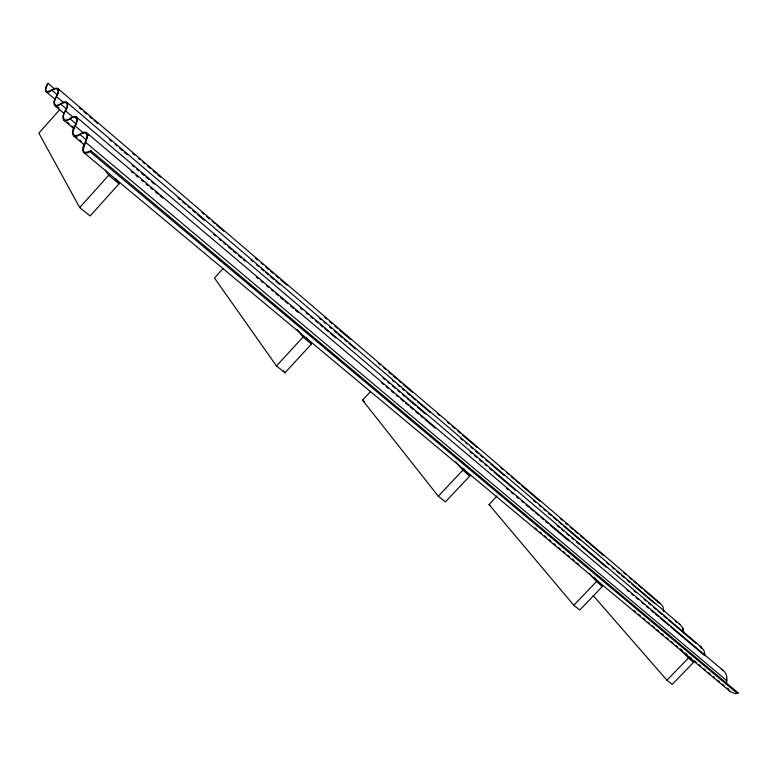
<?xml version="1.0" encoding="UTF-8"?>
<svg xmlns="http://www.w3.org/2000/svg" width="777" height="777" viewBox="0 0 777 777"><rect width="100%" height="100%" fill="white"/><g stroke="black" fill="none" stroke-linecap="round" stroke-linejoin="round"><path stroke-width="1.17" d="M726.388 683.643C727.534 678.913 727.233 673.29 722.843 670.211L86.402 132.546C81.857 130.031 76.195 139.909 73.087 133.615C71.96 127.768 79.186 123.281 76.816 117.473C72.737 113.627 68.881 121.892 64.452 119.716C60.82 114.763 67.735 109.907 67.677 104.759C66.55 97.747 59.916 105.662 56.187 105.41C51.253 102.175 57.809 96.125 58.45 92.094C60.014 79.613 39.132 103.069 48.019 83.275L54.477 88.792M704.924 655.399L704.108 650.757L701 646.852L76.156 116.803M704.448 655.467L704.457 654.04M683.381 632.837L683.41 631.458M683.847 632.76L683.1 628.282L680.137 624.543L66.579 102.078M663.704 611.13L663.024 606.818L660.197 603.234L57.595 88.277M663.257 611.217L663.296 609.877M726.213 680.594L726.514 679.185M48.019 83.275C46.202 85.48 44.172 89.442 46.387 91.948L55.633 99.796M59.79 109.606L38.85 133.12L79.701 207.566L90.132 215.967L119.027 183.819L115.734 178.749M84.003 152.719L87.597 152.982L90.919 150.757L738.15 692.899L735.013 693.676L730.254 691.559L84.003 152.719C79.477 146.863 88.277 141.132 86.975 134.877C83.79 128.661 78.195 138.578 73.63 135.965C69.406 130.361 77.836 124.961 76.67 119.007C73.572 113.17 68.337 122.717 63.947 120.328C59.994 114.957 68.094 109.848 67.045 104.157C64.025 98.689 59.11 107.877 54.885 105.682C51.185 100.534 58.955 95.697 58.022 90.249C55.08 85.111 50.456 93.959 46.387 91.948M79.701 207.566L108.722 175.233L105.468 170.153M223.252 268.376L214.471 278.011L276.466 365.938L284.974 372.785L311.451 344.075L306.245 337.383M276.466 365.938L303.049 337.072L297.164 329.487M463.529 468.55L469.813 475.961L445.386 501.893L438.315 496.212L362.529 400.165L370.512 391.569M438.315 496.212L462.839 470.153L455.817 461.849M594.386 577.369L602.428 586.402L579.759 610.052L573.795 605.254L489.034 504.535L497.105 495.998M573.795 605.254L596.542 581.507L589.325 573.387M666.919 680.205L688.422 658.022L693.608 662.344L672.183 684.44L666.919 680.205L593.239 595.629M90.919 150.757C74.077 157.945 91.414 137.597 86.402 132.546M736.722 693.191L738.15 692.899M657.595 601.903L658.935 602.437M678.816 623.708L680.137 624.543M699.63 645.969L701 646.852M721.415 669.279L722.843 670.211M362.529 400.165L364.394 401.709M489.034 504.535L490.637 505.866M535.12 528.001L536.975 529.545M539.772 531.876L541.637 533.43M544.424 535.761L546.289 537.315M549.077 539.646L550.942 541.2M553.739 543.531L555.594 545.085M558.391 547.416L560.256 548.97M563.043 551.301L564.908 552.855M567.696 555.176L569.56 556.73M572.358 559.061L574.213 560.615M577.01 562.946L578.875 564.5M633.799 610.324L635.654 611.878M638.451 614.209L640.316 615.763M643.103 618.094L644.968 619.648M647.756 621.979L649.621 623.533M652.418 625.864L654.273 627.418M657.07 629.749L658.935 631.303M661.722 633.624L663.587 635.178M666.375 637.509L668.239 639.063M671.037 641.394L672.892 642.948M675.689 645.279L677.554 646.833M680.341 649.164L682.206 650.718M684.993 653.049L686.858 654.603M689.655 656.934L691.511 658.478M694.308 660.809L696.173 662.363M698.96 664.694L700.825 666.248M703.612 668.579L705.477 670.133M708.274 672.464L710.129 674.018M712.927 676.349L714.782 677.903M717.579 680.234L719.444 681.788M722.231 684.11L724.096 685.664M726.893 687.995L728.748 689.549M108.722 175.233L119.027 183.819M303.049 337.072L311.451 344.075M462.839 470.153L469.813 475.961M596.542 581.507L602.428 586.402M90.035 151.748L737.519 693.54M85.489 142.21L726.699 680.584M74.155 135.334L76.942 137.675M79.74 140.015L81.595 141.569M73.63 135.965L83.867 144.541M67.24 122.057L69.095 123.621M71.873 125.961L74.66 128.302M63.947 120.328L74.155 128.914M79.992 134.508L86.49 139.977M55.371 105.089L59.081 108.226M54.885 105.682L64.151 113.51M70.027 118.803L76.515 124.281M85.878 133.188L88.656 135.538M131.284 171.523L133.129 173.086M135.917 175.437L137.772 177.001M141.472 180.128L143.327 181.692M146.105 184.042L147.96 185.606M150.738 187.947L152.593 189.52M155.371 191.861L158.158 194.211M160.004 195.775L162.791 198.125M256.381 277.136L258.236 278.7M261.014 281.051L262.869 282.614M266.569 285.742L268.424 287.305M271.202 289.656L273.057 291.22M275.835 293.57L278.622 295.911M280.478 297.474L283.255 299.825M285.11 301.389L287.888 303.739M290.666 306.08L293.444 308.43M295.299 309.994L298.077 312.344M381.478 382.75L383.333 384.314M386.111 386.664L387.966 388.228M391.676 391.355L393.521 392.919M396.309 395.27L398.164 396.833M400.942 399.184L403.719 401.534M405.575 403.098L408.352 405.439M410.207 407.002L412.985 409.353M415.763 411.703L418.55 414.044M420.396 415.608L423.183 417.958M425.029 419.522L435.227 428.127M506.575 488.374L508.43 489.937M511.208 492.278L513.063 493.842M516.773 496.979L518.628 498.543M521.406 500.883L523.261 502.447M526.039 504.797L528.816 507.148M530.672 508.712L533.449 511.052M535.304 512.626L539.015 515.753M540.87 517.317L543.647 519.667M545.503 521.231L548.28 523.572M550.135 525.135L568.667 540.782M627.049 590.073L628.894 591.637M631.682 593.987L633.527 595.551M636.314 597.901L638.17 599.465M641.87 602.593L643.725 604.156M646.503 606.507L648.358 608.07M651.136 610.411L653.923 612.762M655.769 614.325L658.556 616.676M660.401 618.239L668.744 625.281M670.6 626.845L704.885 655.788M75.165 125.981L83.508 133.013M60.703 104.108L66.259 108.819M75.641 117.414L77.496 118.988M132.129 165.307L133.974 166.87M136.752 169.231L138.607 170.794M141.385 173.154L144.163 175.505M146.018 177.078L148.795 179.429M151.573 181.789L154.351 184.139M213.607 234.382L215.462 235.955M219.163 239.093L221.018 240.666M223.795 243.016L225.641 244.59M228.419 246.94L231.196 249.3M233.051 250.864L235.829 253.224M238.607 255.575L241.385 257.935M243.24 259.499L245.085 261.072M300.641 308.168L302.496 309.741M306.206 312.878L308.051 314.452M310.829 316.802L312.684 318.376M315.462 320.726L318.24 323.086M320.095 324.65L322.873 327.01M324.718 328.584L328.428 331.721M330.274 333.284L335.829 337.995M383.051 378.03L384.906 379.603M387.684 381.954L389.539 383.527M392.317 385.887L395.095 388.238M397.873 390.588L399.718 392.162M402.496 394.522L405.273 396.872M407.129 398.446L415.462 405.507M417.317 407.08L425.65 414.141M470.095 451.825L471.94 453.389M474.718 455.749L476.573 457.313M479.351 459.673L482.128 462.024M484.906 464.384L486.761 465.947M489.539 468.308L492.317 470.658M494.162 472.231L515.462 490.287M557.128 525.611L558.984 527.175M561.761 529.535L563.607 531.109M566.384 533.459L569.162 535.809M571.94 538.17L573.795 539.743M576.573 542.093L579.351 544.454M581.206 546.017L606.206 567.21M633.983 590.763L635.829 592.336M644.162 599.397L646.017 600.971M648.795 603.321L650.65 604.894M653.428 607.245L656.206 609.605M658.051 611.169L661.761 614.316M663.607 615.879L666.384 618.239M668.239 619.803L696.017 643.356M65.53 110.81L72.931 117.074M51.962 90.336L57.508 95.056M109.518 139.646L111.373 141.22M115.064 144.367L116.919 145.94M119.687 148.3L122.455 150.66M124.31 152.234L127.078 154.594M177.914 197.853L179.769 199.427M182.537 201.787L185.315 204.147M188.083 206.507L189.928 208.081M192.706 210.441L195.474 212.801M197.329 214.374L204.72 220.668M250.932 259.994L252.778 261.567M256.478 264.714L258.323 266.288M261.101 268.648L263.869 271.008M265.724 272.581L268.492 274.941M270.347 276.515L274.038 279.662M275.893 281.235L279.584 284.372M319.328 318.201L321.173 319.774M323.951 322.134L325.796 323.708M329.497 326.855L331.342 328.428M334.12 330.788L336.888 333.148M338.743 334.722L342.434 337.869M344.289 339.442L347.057 341.802M348.902 343.376L355.38 348.873M392.346 380.341L394.192 381.915M397.892 385.062L399.737 386.635M402.515 388.995L404.361 390.569M407.138 392.929L409.906 395.289M411.752 396.862L415.452 400.009M417.298 401.583L430.244 412.587M460.742 438.549L462.587 440.122M465.365 442.482L467.21 444.055M470.911 447.202L472.756 448.776M475.534 451.136L478.302 453.496M480.147 455.069L482.925 457.43M485.693 459.79L488.471 462.15M490.316 463.723L504.186 475.514M533.76 500.689L535.606 502.263M539.306 505.409L541.151 506.983M543.929 509.343L545.775 510.916M548.552 513.276L551.32 515.637M553.166 517.21L556.866 520.357M558.712 521.93L561.489 524.29M563.335 525.854L579.972 540.015M606.779 562.83L608.624 564.403M612.325 567.55L614.17 569.123M616.948 571.483L619.716 573.844M621.561 575.417L624.339 577.777M627.107 580.137L629.885 582.497M631.73 584.071L654.836 603.729M675.174 621.037L677.02 622.61M56.498 96.61L63.889 102.885M57.119 88.86L58.965 90.433M79.273 107.78L81.119 109.353M83.887 111.723L86.655 114.083M89.423 116.453L92.191 118.813M94.036 120.396L97.727 123.543M132.809 153.506L134.654 155.079M138.345 158.236L140.19 159.809M142.958 162.179L144.804 163.753M147.572 166.113L150.34 168.483M153.118 170.843L155.886 173.213M157.731 174.786L160.499 177.156M202.03 212.626L203.885 214.209M206.653 216.569L209.421 218.939M212.189 221.299L214.957 223.669M216.802 225.243L224.184 231.546M255.575 258.352L257.42 259.926M261.111 263.082L262.956 264.656M265.724 267.026L268.492 269.386M270.338 270.969L273.106 273.329M275.874 275.699L278.652 278.059M280.497 279.642L286.956 285.159M324.796 317.482L326.641 319.056M329.419 321.416L332.187 323.786M334.955 326.146L337.723 328.516M339.568 330.089L350.641 339.549M378.341 363.199L380.186 364.782M383.877 367.929L385.722 369.512M388.49 371.872L391.258 374.242M393.104 375.815L396.794 378.972M398.64 380.545L401.408 382.906M403.263 384.489L412.49 392.366M437.412 413.655L439.258 415.229M447.562 422.329L449.407 423.902M452.175 426.272L454.953 428.632M457.721 431.002L460.489 433.362M462.334 434.945L477.097 447.552M501.097 468.055L502.952 469.629M506.643 472.785L508.488 474.358M511.256 476.719L514.024 479.088M515.87 480.662L519.56 483.818M521.406 485.392L539.869 501.165M560.178 518.502L562.024 520.085M565.714 523.232L567.56 524.815M570.328 527.175L573.096 529.545M574.941 531.118L577.709 533.478M580.487 535.848L583.255 538.208M585.1 539.792L603.564 555.555M623.863 572.902L625.708 574.475M629.409 577.632L631.254 579.205M634.022 581.575L636.79 583.935M638.636 585.518L642.326 588.665M644.172 590.248L659.867 603.642M700.65 647.28L701.845 648.368M730.254 691.559L727.738 688.83M685.46 653.428L693.608 662.344M680.293 649.116L688.422 658.022M283.576 370.814L284.974 372.785M682.662 628.593L683.168 630.021"/></g></svg>
